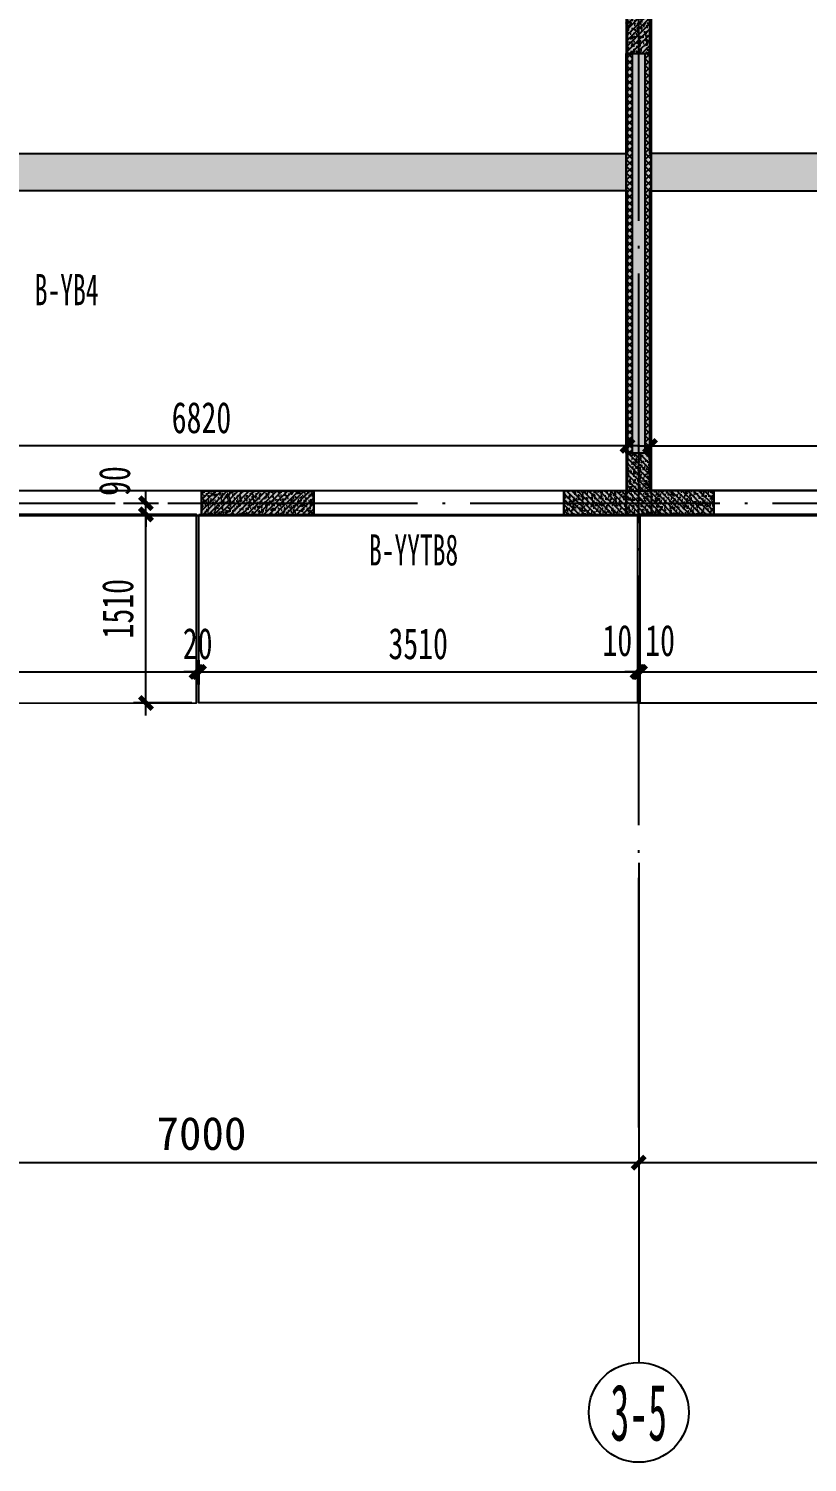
# Model space of a CAD drawing. Extents: x -3200779283 to -8106663, y 659664 to 1123462.
# Drawn here: x -8165133 to -8158901, y 919743 to 931225 of the extents above; entities that cross this region are included whole.
import ezdxf
from ezdxf.enums import TextEntityAlignment as Align

# ---------------------------------------------------------------- set-up
doc = ezdxf.new("R2010")
doc.units = 0
doc.header["$LTSCALE"] = 1000
doc.header["$MEASUREMENT"] = 0
for name, pattern in [('125-墙体$0$CONTINOUS', [0]), ('125-核心筒-标准层$0$CONTINOUS', [0]), ('3#-轴线$0$DOTE', [2.4200000000000004, 2, -0.2, 0.02, -0.2]), ('3#4#5#$0$DASH', [0.35, 0.25, -0.1]), ('DASH', [0.35, 0.25, -0.1])]:
    doc.linetypes.add(name, pattern=pattern)
doc.layers.get('Defpoints').update_dxf_attribs({"color": 30, "linetype": 'DASH'})
for name, color, linetype in [('120-墙体$0$S-WALL', 40, 'Continuous'), ('120-墙体$0$S-WALL-BEAM', 120, 'Continuous'), ('120-墙体$0$S-WALL-HATC', 253, 'Continuous'), ('125-墙体$0$S-WALL', 40, 'Continuous'), ('125-墙体$0$S-WALL-BEAM', 120, 'Continuous'), ('125-墙体$0$S-WALL-COLU', 252, '125-墙体$0$CONTINOUS'), ('125-墙体$0$S-WALL-COLU-HATC', 16, 'Continuous'), ('125-墙体$0$S-WALL-HATC', 253, 'Continuous'), ('125-核心筒-标准层$0$S-WALL', 40, 'Continuous'), ('125-核心筒-标准层$0$S-WALL-COLU', 252, '125-核心筒-标准层$0$CONTINOUS'), ('125-核心筒-标准层$0$S-WALL-COLU-HATC', 16, 'Continuous'), ('125-核心筒-标准层$0$S-WALL-HATC', 253, 'Continuous'), ('3#-轴线$0$3#-轴号$0$A-ANNO-AXIS-CIRC', 3, 'Continuous'), ('3#-轴线$0$3#-轴号$0$A-ANNO-AXIS-TEXT', 7, 'Continuous'), ('3#-轴线$0$3#-轴号$0$A-ANNO-DIMS', 3, 'Continuous'), ('3#-轴线$0$A-ANNO-DOTE', 10, '3#-轴线$0$DOTE'), ('3#-轴线$0$AXIS_TEXT', 7, 'Continuous'), ('3#4#5#$0$PC-SLAB', 6, '3#4#5#$0$DASH'), ('3#4#5#$0$S-ANNO-TEXT', 7, 'Continuous'), ('3#4#5#$0$S-DIMS-SLAB', 120, 'Continuous'), ('3#4#5#$0$S-PC-FQ-WYQ', 4, 'Continuous'), ('3#4#5#$0$S-PC-SLAB', 6, 'Continuous'), ('3#4#5#$0$S-WALL-HATC', 253, 'Continuous')]:
    doc.layers.add(name, color=color, linetype=linetype)
doc.layers.add('3#4#5#$0$结构板边线', color=2, linetype='Continuous', plot=False)
doc.styles.add('3#-轴线$0$3#-轴号$0$_TCH_AXIS', font='')
doc.styles.add('3#-轴线$0$3#-轴号$0$_TCH_DIM_T3', font='')
doc.styles.add('3#-轴线$0$COMPLEX', font='COMPLEX')
doc.styles.add('3#4#5#$0$外部参照 1$0$宋体', font='', dxfattribs={"width": 0.8})
doc.styles.add('3#4#5#$0$楷体', font='', dxfattribs={"width": 0.7})
doc.styles.get('3#-轴线$0$3#-轴号$0$_TCH_AXIS').set_extended_font_data('SimSun')
doc.styles.get('3#-轴线$0$3#-轴号$0$_TCH_DIM_T3').set_extended_font_data('SimSun')
doc.styles.get('3#4#5#$0$外部参照 1$0$宋体').set_extended_font_data('SimSun')
doc.styles.get('3#4#5#$0$楷体').set_extended_font_data('KaiTi_GB2312')
doc.dimstyles.new('3#-轴线$0$3#-轴号$0$_TCH_ARCH&&100', dxfattribs={"dimtxt": 264.3459915611814, "dimasz": 100, "dimexe": 250, "dimexo": 300, "dimgap": 100, "dimtad": 1, "dimdec": 0, "dimzin": 0, "dimdsep": 46, "dimtxsty": '3#-轴线$0$3#-轴号$0$_TCH_DIM_T3', "dimblk": '3#-轴线$0$3#-轴号$0$_ArchTick', "dimcen": 0.09, "dimclrt": 7, "dimazin": 2, "dimtfac": 1, "dimtdec": 0, "dimtix": 1, "dimtmove": 2, "dimatfit": 3, "dimfxl": 100, "dimtolj": 1, "dimtzin": 0, "dimarcsym": 0})
doc.dimstyles.new('3#4#5#$0$TSSD_100_100', dxfattribs={"dimtxt": 250, "dimasz": 100, "dimexe": 100, "dimexo": 250, "dimgap": 100, "dimtad": 1, "dimdec": 0, "dimzin": 0, "dimdsep": 46, "dimtxsty": '3#4#5#$0$楷体', "dimblk": '3#4#5#$0$_ArchTick', "dimcen": 0, "dimdle": 100, "dimclrt": 7, "dimadec": 0, "dimazin": 0, "dimtfac": 1, "dimtdec": 0, "dimtix": 1, "dimtmove": 2, "dimatfit": 3, "dimfxl": 1, "dimtolj": 1, "dimtzin": 0, "dimarcsym": 0})

# ---------------------------------------------------------------- blocks, each defined once
blk = doc.blocks.new('3#4#5#$0$B-YNQ4')
at = {"layer": '3#4#5#$0$S-PC-FQ-WYQ'}
h = blk.add_hatch(dxfattribs=at)
h.set_pattern_fill('ANSI37', color=256, scale=12, angle=90)
h.set_pattern_definition([(135, (-999357.9870836632, 834939.8209366915), (-26.94076836320746, -26.94076836320745), []), (225, (-999357.9870836632, 834939.8209366915), (26.94076836320745, -26.94076836320746), [])])
h.paths.add_polyline_path([(-137555.3387375592, 319088.3217939566), (-137505.3387375592, 319088.3217939566), (-137505.5771125201, 322288.4044393514), (-137555.5771125201, 322288.4044393514)])
h = blk.add_hatch(dxfattribs=at)
h.set_pattern_fill('ANSI37', color=256, scale=12, angle=90)
h.set_pattern_definition([(135, (-999207.9870864402, 834939.8209366989), (-26.94076836320746, -26.94076836320745), []), (225, (-999207.9870864402, 834939.8209366989), (26.94076836320745, -26.94076836320746), [])])
h.paths.add_polyline_path([(-137405.3387403364, 319088.321793964), (-137355.3387403364, 319088.321793964), (-137355.5771152973, 322288.404439359), (-137405.5771152973, 322288.404439359)])
for points in [[(-137555.3387375592, 319088.3217939566), (-137505.3387375592, 319088.3217939566), (-137505.5771125201, 322288.4044393514), (-137555.5771125201, 322288.4044393514)], [(-137555.577112806, 322288.4044393514), (-137355.5771124624, 322288.4044393514), (-137355.3387375014, 319088.321793964), (-137555.3387378451, 319088.321793964)], [(-137405.3387403364, 319088.321793964), (-137355.3387403364, 319088.321793964), (-137355.5771152973, 322288.404439359), (-137405.5771152973, 322288.404439359)]]:
    blk.add_lwpolyline(points, close=True, dxfattribs=at)
blk = doc.blocks.new('3#4#5#$0$A$C53EF3948')
at = {"layer": '3#4#5#$0$S-PC-FQ-WYQ'}
blk.add_blockref('3#4#5#$0$B-YNQ4', (148005.5851940059, -329888.4073423084), dxfattribs=at)
blk = doc.blocks.new('3#4#5#$0$_ArchTick')
at = {"color": 0, "linetype": 'ByBlock', "const_width": 0.4}
blk.add_lwpolyline([(-0.5, -0.5), (0.5, 0.5)], dxfattribs=at)
blk = doc.blocks.new('*D951')
at = {"layer": '3#4#5#$0$S-DIMS-SLAB', "color": 0, "lineweight": -2, "transparency": 16777216}
for p, q in [((10460.04054330027, -1251.443913713621), (14170.34875698626, -1251.443913713621)), ((10560.04054330027, -1157.497727049107), (10560.04054330027, -1351.443913713621)), ((14070.34875698626, -1157.497727049165), (14070.34875698626, -1351.443913713621))]:
    blk.add_line(p, q, dxfattribs=at)
at = {"layer": 'Defpoints', "color": 0, "transparency": 16777216}
for p in [(10560.04054330027, -907.4977270491072), (14070.34875698626, -907.4977270491654), (14070.34875698626, -1251.443913713621)]:
    blk.add_point(p, dxfattribs=at)
at = {"layer": '3#4#5#$0$S-DIMS-SLAB', "color": 0, "lineweight": -2, "transparency": 16777216, "xscale": 100, "yscale": 100, "zscale": 100, "rotation": 180}
blk.add_blockref('3#4#5#$0$_ArchTick', (10560.04054330027, -1251.443913713621), dxfattribs=at)
at = {"layer": '3#4#5#$0$S-DIMS-SLAB', "color": 0, "lineweight": -2, "transparency": 16777216, "xscale": 100, "yscale": 100, "zscale": 100}
blk.add_blockref('3#4#5#$0$_ArchTick', (14070.34875698626, -1251.443913713621), dxfattribs=at)
at = {"layer": '3#4#5#$0$S-DIMS-SLAB', "color": 7, "transparency": 16777216, "insert": (12315.19465014327, -1026.443913713621), "char_height": 250, "attachment_point": 5, "style": '3#4#5#$0$楷体'}
blk.add_mtext('\\A1;3510', dxfattribs=at)
blk = doc.blocks.new('*D952')
at = {"layer": '3#4#5#$0$S-DIMS-SLAB', "color": 0, "lineweight": -2, "transparency": 16777216}
for p, q in [((10540.07523392822, -1251.443913713621), (10440.07523392822, -1251.443913713621)), ((10540.07523392822, -1157.945132998924), (10540.07523392822, -1351.443913713621)), ((10540.07523392822, -1251.443913713621), (10550.00019675025, -1251.443913713621)), ((10550.00019675025, -1157.945132998924), (10550.00019675025, -1351.443913713621)), ((10550.00019675025, -1251.443913713621), (10650.00019675025, -1251.443913713621))]:
    blk.add_line(p, q, dxfattribs=at)
at = {"layer": 'Defpoints', "color": 0, "transparency": 16777216}
for p in [(10540.07523392822, -907.9451329989242), (10550.00019675025, -907.9451329989242), (10550.00019675025, -1251.443913713621)]:
    blk.add_point(p, dxfattribs=at)
at = {"layer": '3#4#5#$0$S-DIMS-SLAB', "color": 0, "lineweight": -2, "transparency": 16777216, "xscale": 100, "yscale": 100, "zscale": 100}
blk.add_blockref('3#4#5#$0$_ArchTick', (10540.07523392822, -1251.443913713621), dxfattribs=at)
at = {"layer": '3#4#5#$0$S-DIMS-SLAB', "color": 0, "lineweight": -2, "transparency": 16777216, "xscale": 100, "yscale": 100, "zscale": 100, "rotation": 180}
blk.add_blockref('3#4#5#$0$_ArchTick', (10550.00019675025, -1251.443913713621), dxfattribs=at)
at = {"layer": '3#4#5#$0$S-DIMS-SLAB', "color": 7, "transparency": 16777216, "insert": (10378.92138777435, -1001.443913713621), "char_height": 250, "attachment_point": 5, "style": '3#4#5#$0$楷体'}
blk.add_mtext('\\A1;10', dxfattribs=at)
blk = doc.blocks.new('*D953')
at = {"layer": '3#4#5#$0$S-DIMS-SLAB', "color": 0, "lineweight": -2, "transparency": 16777216}
for p, q in [((6929.767020242347, -1251.443913713621), (10640.07523392822, -1251.443913713621)), ((7029.767020242347, -1157.945132998866), (7029.767020242347, -1351.443913713621)), ((10540.07523392822, -1157.945132998924), (10540.07523392822, -1351.443913713621))]:
    blk.add_line(p, q, dxfattribs=at)
at = {"layer": 'Defpoints', "color": 0, "transparency": 16777216}
for p in [(7029.767020242347, -907.945132998866), (10540.07523392822, -907.9451329989242), (10540.07523392822, -1251.443913713621)]:
    blk.add_point(p, dxfattribs=at)
at = {"layer": '3#4#5#$0$S-DIMS-SLAB', "color": 0, "lineweight": -2, "transparency": 16777216, "xscale": 100, "yscale": 100, "zscale": 100, "rotation": 180}
blk.add_blockref('3#4#5#$0$_ArchTick', (7029.767020242347, -1251.443913713621), dxfattribs=at)
at = {"layer": '3#4#5#$0$S-DIMS-SLAB', "color": 0, "lineweight": -2, "transparency": 16777216, "xscale": 100, "yscale": 100, "zscale": 100}
blk.add_blockref('3#4#5#$0$_ArchTick', (10540.07523392822, -1251.443913713621), dxfattribs=at)
at = {"layer": '3#4#5#$0$S-DIMS-SLAB', "color": 7, "transparency": 16777216, "insert": (8784.921127085283, -1026.443913713621), "char_height": 250, "attachment_point": 5, "style": '3#4#5#$0$楷体'}
blk.add_mtext('\\A1;3510', dxfattribs=at)
blk = doc.blocks.new('*D954')
at = {"layer": '3#4#5#$0$S-DIMS-SLAB', "color": 0, "lineweight": -2, "transparency": 16777216}
for p, q in [((7009.757147403725, -1251.443913713621), (6909.757147403725, -1251.443913713621)), ((7009.757147403725, -1157.945132998866), (7009.757147403725, -1351.443913713621)), ((7009.757147403725, -1251.443913713621), (7029.767020242347, -1251.443913713621)), ((7029.767020242347, -1157.945132998866), (7029.767020242347, -1351.443913713621)), ((7029.767020242347, -1251.443913713621), (7129.767020242347, -1251.443913713621))]:
    blk.add_line(p, q, dxfattribs=at)
at = {"layer": 'Defpoints', "color": 0, "transparency": 16777216}
for p in [(7009.757147403725, -907.945132998866), (7029.767020242347, -907.945132998866), (7029.767020242347, -1251.443913713621)]:
    blk.add_point(p, dxfattribs=at)
at = {"layer": '3#4#5#$0$S-DIMS-SLAB', "color": 0, "lineweight": -2, "transparency": 16777216, "xscale": 100, "yscale": 100, "zscale": 100}
blk.add_blockref('3#4#5#$0$_ArchTick', (7009.757147403725, -1251.443913713621), dxfattribs=at)
at = {"layer": '3#4#5#$0$S-DIMS-SLAB', "color": 0, "lineweight": -2, "transparency": 16777216, "xscale": 100, "yscale": 100, "zscale": 100, "rotation": 180}
blk.add_blockref('3#4#5#$0$_ArchTick', (7029.767020242347, -1251.443913713621), dxfattribs=at)
at = {"layer": '3#4#5#$0$S-DIMS-SLAB', "color": 7, "transparency": 16777216, "insert": (7019.762083823036, -1026.443913713621), "char_height": 250, "attachment_point": 5, "style": '3#4#5#$0$楷体'}
blk.add_mtext('\\A1;20', dxfattribs=at)
blk = doc.blocks.new('*D955')
at = {"layer": '3#4#5#$0$S-DIMS-SLAB', "color": 0, "lineweight": -2, "transparency": 16777216}
for p, q in [((3400.073954611726, -1251.443913713621), (7109.757147403725, -1251.443913713621)), ((3500.073954611726, -1157.945132998924), (3500.073954611726, -1351.443913713621)), ((7009.757147403725, -1157.945132998866), (7009.757147403725, -1351.443913713621))]:
    blk.add_line(p, q, dxfattribs=at)
at = {"layer": 'Defpoints', "color": 0, "transparency": 16777216}
for p in [(3500.073954611726, -907.9451329989242), (7009.757147403725, -907.945132998866), (7009.757147403725, -1251.443913713621)]:
    blk.add_point(p, dxfattribs=at)
at = {"layer": '3#4#5#$0$S-DIMS-SLAB', "color": 0, "lineweight": -2, "transparency": 16777216, "xscale": 100, "yscale": 100, "zscale": 100, "rotation": 180}
blk.add_blockref('3#4#5#$0$_ArchTick', (3500.073954611726, -1251.443913713621), dxfattribs=at)
at = {"layer": '3#4#5#$0$S-DIMS-SLAB', "color": 0, "lineweight": -2, "transparency": 16777216, "xscale": 100, "yscale": 100, "zscale": 100}
blk.add_blockref('3#4#5#$0$_ArchTick', (7009.757147403725, -1251.443913713621), dxfattribs=at)
at = {"layer": '3#4#5#$0$S-DIMS-SLAB', "color": 7, "transparency": 16777216, "insert": (5254.915551007725, -1026.443913713621), "char_height": 250, "attachment_point": 5, "style": '3#4#5#$0$楷体'}
blk.add_mtext('\\A1;3510', dxfattribs=at)
blk = doc.blocks.new('*D956')
at = {"layer": '3#4#5#$0$S-DIMS-SLAB', "color": 0, "lineweight": -2, "transparency": 16777216}
for p, q in [((6932.97579466063, 9.550381709064787), (6505.852724009546, 9.550381709064716)), ((6605.852724009546, -1600.480770608469), (6605.852724009546, 109.5503817090648)), ((6973.655577050293, -1500.480770608469), (6505.852724009546, -1500.480770608469))]:
    blk.add_line(p, q, dxfattribs=at)
at = {"layer": 'Defpoints', "color": 0, "transparency": 16777216}
for p in [(6605.852724009546, 9.550381709064734), (7182.97579466063, 9.550381709064826), (7223.655577050293, -1500.480770608469)]:
    blk.add_point(p, dxfattribs=at)
at = {"layer": '3#4#5#$0$S-DIMS-SLAB', "color": 0, "lineweight": -2, "transparency": 16777216, "xscale": 100, "yscale": 100, "zscale": 100}
for p, rotation in [((6605.852724009546, 9.550381709064734), 90), ((6605.852724009546, -1500.480770608469), 270)]:
    blk.add_blockref('3#4#5#$0$_ArchTick', p, dxfattribs=dict(at, rotation=rotation))
at = {"layer": '3#4#5#$0$S-DIMS-SLAB', "color": 7, "transparency": 16777216, "insert": (6380.852724009545, -745.4651944497039), "char_height": 250, "attachment_point": 5, "rotation": 90, "style": '3#4#5#$0$楷体'}
blk.add_mtext('\\A1;1510', dxfattribs=at)
blk = doc.blocks.new('*D997')
at = {"layer": '3#4#5#$0$S-DIMS-SLAB', "color": 0, "lineweight": -2, "transparency": 16777216}
for p, q in [((10550.00019675025, -1251.443913713621), (10450.00019675025, -1251.443913713621)), ((10550.00019675025, -1157.945132998924), (10550.00019675025, -1351.443913713621)), ((10550.00019675025, -1251.443913713621), (10560.04054330027, -1251.443913713621)), ((10560.04054330027, -1157.497727049107), (10560.04054330027, -1351.443913713621)), ((10560.04054330027, -1251.443913713621), (10660.04054330027, -1251.443913713621))]:
    blk.add_line(p, q, dxfattribs=at)
at = {"layer": 'Defpoints', "color": 0, "transparency": 16777216}
for p in [(10550.00019675025, -907.9451329989242), (10560.04054330027, -907.4977270491072), (10560.04054330027, -1251.443913713621)]:
    blk.add_point(p, dxfattribs=at)
at = {"layer": '3#4#5#$0$S-DIMS-SLAB', "color": 0, "lineweight": -2, "transparency": 16777216, "xscale": 100, "yscale": 100, "zscale": 100}
blk.add_blockref('3#4#5#$0$_ArchTick', (10550.00019675025, -1251.443913713621), dxfattribs=at)
at = {"layer": '3#4#5#$0$S-DIMS-SLAB', "color": 0, "lineweight": -2, "transparency": 16777216, "xscale": 100, "yscale": 100, "zscale": 100, "rotation": 180}
blk.add_blockref('3#4#5#$0$_ArchTick', (10560.04054330027, -1251.443913713621), dxfattribs=at)
at = {"layer": '3#4#5#$0$S-DIMS-SLAB', "color": 7, "transparency": 16777216, "insert": (10721.19438945412, -1001.443913713621), "char_height": 250, "attachment_point": 5, "style": '3#4#5#$0$楷体'}
blk.add_mtext('\\A1;10', dxfattribs=at)
blk = doc.blocks.new('*D998')
at = {"layer": '3#4#5#$0$S-DIMS-SLAB', "color": 0, "lineweight": -2, "transparency": 16777216}
for p, q in [((6605.852203005463, 99.64373663853632), (6605.852203005463, 199.6437366385364)), ((6426.553638248388, 99.6437366385363), (6705.852203005463, 99.64373663853635)), ((6426.553638248388, 9.493477964017117), (6705.852203005463, 9.493477964017163)), ((6605.852203005463, 9.493477964017147), (6605.852203005463, 99.64373663853632)), ((6605.852203005463, 9.493477964017147), (6605.852203005463, -90.50652203598287))]:
    blk.add_line(p, q, dxfattribs=at)
at = {"layer": 'Defpoints', "color": 0, "transparency": 16777216}
for p in [(6176.553638248388, 99.64373663853627), (6176.553638248388, 9.493477964017078), (6605.852203005463, 99.64373663853632)]:
    blk.add_point(p, dxfattribs=at)
at = {"layer": '3#4#5#$0$S-DIMS-SLAB', "color": 0, "lineweight": -2, "transparency": 16777216, "xscale": 100, "yscale": 100, "zscale": 100}
for p, rotation in [((6605.852203005463, 99.64373663853632), 270), ((6605.852203005463, 9.493477964017147), 90)]:
    blk.add_blockref('3#4#5#$0$_ArchTick', p, dxfattribs=dict(at, rotation=rotation))
at = {"layer": '3#4#5#$0$S-DIMS-SLAB', "color": 7, "transparency": 16777216, "insert": (6355.852203005226, 276.9514289462531), "char_height": 250, "attachment_point": 5, "rotation": 90, "style": '3#4#5#$0$楷体'}
blk.add_mtext('\\A1;90', dxfattribs=at)
blk = doc.blocks.new('3#4#5#$0$ban3')
at = {"layer": '3#4#5#$0$S-WALL-HATC', "ltscale": 100}
h = blk.add_hatch(dxfattribs=at)
h.set_pattern_fill('AR-CONC', color=256, scale=25, angle=-270.0000000000001, style=0)
h.set_pattern_definition([(139.9999999999999, (-37341055835.11649, -2020437159.278883), (15.6880337456489, 179.3150456501884), [18.75, -206.25]), (84.99999999999994, (-37341055835.11649, -2020437159.278883), (-188.048033425003, -34.68783340324987), [15, -165]), (190.4513999999999, (-37341055833.80915, -2020437144.335963), (-172.3598855152383, 144.6273454285055), [15.93504749999986, -175.2855279999978]), (136.1841999999999, (-37341055885.11649, -2020437159.278883), (41.37975358225471, 266.8102621564111), [28.125, -309.375]), (186.6356, (-37341055881.66816, -2020437137.044697), (-243.5294677251103, 233.665676387176), [23.902572, -262.92825]), (81.18419999999995, (-37341055885.11649, -2020437159.278883), (-243.529650231331, 233.665486283407), [22.5, -247.5]), (111, (-37341055872.61649, -2020437134.278883), (100.6547226663348, 149.2267630296154), [18.75, -206.25]), (55.99999999999998, (-37341055872.61649, -2020437134.278883), (-181.2875112617132, 60.82883298039556), [15, -165]), (161.4514, (-37341055864.22858, -2020437121.843325), (-80.63262417748795, 210.0556571453725), [15.9350475, -175.285528]), (127.5, (-37341055835.11649, -2020437159.278883), (-83.22346345782788, 3.039963829322726), [0, -162.9999999999978, 0, -167.4999999999978, 0, -165.6249999999978]), (97.49999999999993, (-37341055835.11649, -2020437159.278883), (-98.60292797059002, 65.76738436053722), [0, -95.5, 0, -159.25, 0, -63.125]), (57.49999999999993, (-37341055835.11649, -2020437215.028883), (5.638717933595033, 133.4556090431022), [0, -62.5, 0, -195, 0, -258.75]), (47.49999999999995, (-37341055835.11649, -2020437240.028883), (-25.02624558307933, 145.7965423355966), [0, -81.25, 0, -129.5, 0, -183.75])])
h.paths.add_polyline_path([(-214482.0009958031, 404475.0000121126), (-214482.0009958031, 404775.0000121126), (-221282.0008585938, 404775.0000121126), (-221282.0008585938, 404475.0000121126)])
at = {"layer": '3#4#5#$0$S-PC-SLAB'}
blk.add_lwpolyline([(-214472.0009953861, 407075.0001829517), (-214472.0009953861, 404775.0000121126), (-221292.000995802, 404775.0000121126), (-221292.000995802, 405875.0000121126), (-220092.0000025203, 405874.9618342608), (-220092.0009953849, 407075.0001829517), (-214472.0009953861, 407075.0001829517)], dxfattribs=at)
blk.add_lwpolyline([(-214472.0009958031, 402075.0000121126), (-221292.000995802, 402075.0000121126), (-221292.000995802, 404475.0000121126), (-214472.0009958031, 404475.0000121126)], close=True, dxfattribs=at)
at = {"layer": '3#4#5#$0$S-WALL-HATC', "ltscale": 100}
blk.add_lwpolyline([(-214482.0009958031, 404475.0000121126), (-214482.0009958031, 404775.0000121126), (-221282.0008585938, 404775.0000121126), (-221282.0008585938, 404475.0000121126)], close=True, dxfattribs=at)
blk = doc.blocks.new('3#4#5#$0$ban111')
at = {"layer": '3#4#5#$0$S-WALL-HATC', "ltscale": 100}
h = blk.add_hatch(dxfattribs=at)
h.set_pattern_fill('AR-CONC', color=256, scale=25, angle=-270.0000000000001, style=0)
h.set_pattern_definition([(139.9999999999999, (-37341047970.11734, -2020437059.27939), (15.6880337456489, 179.3150456501884), [18.75, -206.25]), (84.99999999999994, (-37341047970.11734, -2020437059.27939), (-188.048033425003, -34.68783340324987), [15, -165]), (190.4513999999999, (-37341047968.81001, -2020437044.33647), (-172.3598855152383, 144.6273454285055), [15.93504749999986, -175.2855279999978]), (136.1841999999999, (-37341048020.11734, -2020437059.27939), (41.37975358225471, 266.8102621564111), [28.125, -309.375]), (186.6356, (-37341048016.66901, -2020437037.045204), (-243.5294677251103, 233.665676387176), [23.902572, -262.92825]), (81.18419999999995, (-37341048020.11734, -2020437059.27939), (-243.529650231331, 233.665486283407), [22.5, -247.5]), (111, (-37341048007.61734, -2020437034.27939), (100.6547226663348, 149.2267630296154), [18.75, -206.25]), (55.99999999999998, (-37341048007.61734, -2020437034.27939), (-181.2875112617132, 60.82883298039556), [15, -165]), (161.4514, (-37341047999.22944, -2020437021.843832), (-80.63262417748795, 210.0556571453725), [15.9350475, -175.285528]), (127.5, (-37341047970.11734, -2020437059.27939), (-83.22346345782788, 3.039963829322726), [0, -162.9999999999978, 0, -167.4999999999978, 0, -165.6249999999978]), (97.49999999999993, (-37341047970.11734, -2020437059.27939), (-98.60292797059002, 65.76738436053722), [0, -95.5, 0, -159.25, 0, -63.125]), (57.49999999999993, (-37341047970.11734, -2020437115.02939), (5.638717933595033, 133.4556090431022), [0, -62.5, 0, -195, 0, -258.75]), (47.49999999999995, (-37341047970.11734, -2020437140.02939), (-25.02624558307933, 145.7965423355966), [0, -81.25, 0, -129.5, 0, -183.75])])
h.paths.add_polyline_path([(-228281.9999999994, 404474.999505111), (-228281.9999999994, 404774.999505111), (-221482.0001372087, 404774.999505111), (-221482.0001372087, 404474.999505111)])
at = {"layer": '3#4#5#$0$S-PC-SLAB'}
blk.add_lwpolyline([(-228292.0000004165, 407074.9996759502), (-228292.0000004165, 404774.999505111), (-221472.0000000006, 404774.999505111), (-221472.0000000006, 405874.999505111), (-222672.0009932823, 405874.9613272593), (-222672.0000004176, 407074.9996759502), (-228292.0000004165, 407074.9996759502)], dxfattribs=at)
blk.add_lwpolyline([(-228291.9999999994, 402074.999505111), (-221472.0000000006, 402074.999505111), (-221472.0000000006, 404474.999505111), (-228291.9999999994, 404474.999505111)], close=True, dxfattribs=at)
at = {"layer": '3#4#5#$0$S-WALL-HATC', "ltscale": 100}
blk.add_lwpolyline([(-228281.9999999994, 404474.999505111), (-228281.9999999994, 404774.999505111), (-221482.0001372087, 404774.999505111), (-221482.0001372087, 404474.999505111)], close=True, dxfattribs=at)
blk = doc.blocks.new('*D787')
at = {"layer": '3#4#5#$0$S-DIMS-SLAB', "color": 0, "lineweight": -2, "transparency": 16777216}
for p, q in [((157536.7930604427, 155291.0647386354), (157536.7930604427, 154933.3711051912)), ((164356.7930604415, 155291.0647386354), (164356.7930604415, 154933.3711051912)), ((157436.7930604427, 155033.3711051912), (164456.7930604415, 155033.3711051912))]:
    blk.add_line(p, q, dxfattribs=at)
at = {"layer": 'Defpoints', "color": 0, "transparency": 16777216}
for p in [(157536.7930604427, 155541.0647386354), (164356.7930604415, 155541.0647386354), (164356.7930604415, 155033.3711051912)]:
    blk.add_point(p, dxfattribs=at)
at = {"layer": '3#4#5#$0$S-DIMS-SLAB', "color": 0, "lineweight": -2, "transparency": 16777216, "xscale": 100, "yscale": 100, "zscale": 100, "rotation": 180}
blk.add_blockref('3#4#5#$0$_ArchTick', (157536.7930604427, 155033.3711051912), dxfattribs=at)
at = {"layer": '3#4#5#$0$S-DIMS-SLAB', "color": 0, "lineweight": -2, "transparency": 16777216, "xscale": 100, "yscale": 100, "zscale": 100}
blk.add_blockref('3#4#5#$0$_ArchTick', (164356.7930604415, 155033.3711051912), dxfattribs=at)
at = {"layer": '3#4#5#$0$S-DIMS-SLAB', "color": 7, "transparency": 16777216, "insert": (160946.7930604421, 155258.3711051912), "char_height": 250, "attachment_point": 5, "style": '3#4#5#$0$楷体'}
blk.add_mtext('\\A1;6820', dxfattribs=at)
blk = doc.blocks.new('*D830')
at = {"layer": '3#4#5#$0$S-DIMS-SLAB', "color": 0, "lineweight": -2, "transparency": 16777216}
for p, q in [((150536.8026710115, 155291.2071740941), (150536.8026710115, 154933.51354065)), ((157356.8026710103, 155291.2071740941), (157356.8026710103, 154933.51354065)), ((157456.8026710103, 155033.51354065), (150436.8026710115, 155033.51354065))]:
    blk.add_line(p, q, dxfattribs=at)
at = {"layer": 'Defpoints', "color": 0, "transparency": 16777216}
for p in [(150536.8026710115, 155541.2071740941), (157356.8026710103, 155541.2071740941), (150536.8026710115, 155033.51354065)]:
    blk.add_point(p, dxfattribs=at)
at = {"layer": '3#4#5#$0$S-DIMS-SLAB', "color": 0, "lineweight": -2, "transparency": 16777216, "xscale": 100, "yscale": 100, "zscale": 100, "rotation": 180}
blk.add_blockref('3#4#5#$0$_ArchTick', (150536.8026710115, 155033.51354065), dxfattribs=at)
at = {"layer": '3#4#5#$0$S-DIMS-SLAB', "color": 0, "lineweight": -2, "transparency": 16777216, "xscale": 100, "yscale": 100, "zscale": 100}
blk.add_blockref('3#4#5#$0$_ArchTick', (157356.8026710103, 155033.51354065), dxfattribs=at)
at = {"layer": '3#4#5#$0$S-DIMS-SLAB', "color": 7, "transparency": 16777216, "insert": (153946.8026710109, 155258.51354065), "char_height": 250, "attachment_point": 5, "style": '3#4#5#$0$楷体'}
blk.add_mtext('\\A1;6820', dxfattribs=at)
blk = doc.blocks.new('125-墙体')
at = {"layer": '125-墙体$0$S-WALL-COLU-HATC'}
h = blk.add_hatch(dxfattribs=at)
h.set_pattern_fill('AR-CONC', color=256, scale=10)
h.set_pattern_definition([(49.99999999999999, (16440.72775740876, -252107.8141536725), (71.72601826007535, -6.275213498259511), [7.5, -82.5]), (355, (16440.72775740876, -252107.8141536725), (-13.8751333613, 75.21921337000119), [6, -66]), (100.4514, (16446.70492540876, -252108.3370876726), (57.85093817140216, 68.94395420609536), [6.374018999999982, -70.1142111999997]), (46.18420000000002, (16440.72775740876, -252087.8141536725), (106.7241048625644, -16.55190143290181), [11.24999999999992, -123.7499999999994]), (96.6356, (16449.62143190876, -252089.1934843725), (93.46627055487033, 97.41178709004417), [9.561028799999999, -105.1713]), (351.1842, (16440.72775740876, -252087.8141536725), (93.46619451336272, 97.41186009253246), [9, -99]), (21, (16450.72775740876, -252092.8141536725), (59.69070521184616, -40.26188906653388), [7.5, -82.5]), (326.0000000000001, (16450.72775740876, -252092.8141536725), (24.33153319215817, 72.5150045046853), [6, -66]), (71.4514, (16455.70198070876, -252096.1693142726), (84.02226285814899, 32.25304967099524), [6.374019000000001, -70.1142112]), (37.50000000000001, (16440.72775740876, -252107.8141536725), (1.215985531729067, 33.28938538313115), [0, -65.19999999999999, 0, -67, 0, -66.25]), (7.499999999999999, (16440.72775740876, -252107.8141536725), (26.30695374421486, 39.44117118823603), [0, -38.2, 0, -63.7, 0, -25.25]), (327.5, (16418.42775740876, -252107.8141536725), (53.3822436172409, -2.255487173437976), [0, -25, 0, -78, 0, -103.5]), (317.5, (16408.42775740876, -252107.8141536725), (58.31861693423862, 10.01049823323177), [0, -32.5, 0, -51.8, 0, -73.5])])
h.paths.add_polyline_path([(7849.827914088964, -11200), (7849.827914088964, -11000), (6950, -11000), (6950, -11200)])
h = blk.add_hatch(dxfattribs=at)
h.set_pattern_fill('ANSI31', color=256, scale=250, style=0)
h.set_pattern_definition([(45, (16440.72775740876, -252107.8141536725), (-22.09708691207961, 22.09708691207961), [])])
h.paths.add_polyline_path([(7849.827914088964, -11200), (7849.827914088964, -11000), (6950, -11000), (6950, -11200)])
at = {"layer": '125-墙体$0$S-WALL-HATC'}
for points in [[(6950, -11200), (7849.827914088964, -11200), (7849.827914088964, -11000), (6950, -11000)], [(9850, -11000), (9850, -11200), (10350, -11200), (10350, -11000)]]:
    blk.add_hatch(color=256, dxfattribs=at).paths.add_polyline_path(points)
at = {"layer": '125-墙体$0$S-WALL'}
for p, q in [((6950, -11000), (7849.827914088964, -11000)), ((6950, -11000), (6950, -11200)), ((7849.827914088964, -11000), (7849.827914088964, -11200)), ((6950, -11200), (7849.827914088964, -11200))]:
    blk.add_line(p, q, dxfattribs=at)
blk.add_lwpolyline([(9850, -11000), (9850, -11200), (10350, -11200), (10350, -11000), (9850, -11000)], close=True, dxfattribs=at)
at = {"layer": '125-墙体$0$S-WALL-BEAM'}
for points in [[(3950, -10999.99980398829), (3950, -11200.00019601171), (6950, -11200), (6950, -10999.99960797658)], [(7849.827914088964, -10999.99980398829), (7849.827914088964, -11200.00019601171), (9850, -11200), (9850, -10999.99960797658)]]:
    blk.add_lwpolyline(points, close=True, dxfattribs=at)
at = {"layer": '125-墙体$0$S-WALL-COLU', "lineweight": -2}
blk.add_lwpolyline([(7849.827914088964, -11200), (7849.827914088964, -11000), (6950, -11000), (6950, -11200)], close=True, dxfattribs=at)
blk = doc.blocks.new('120-墙体')
at = {"layer": '120-墙体$0$S-WALL-HATC'}
blk.add_hatch(color=256, dxfattribs=at).paths.add_polyline_path([(-9050.000000000007, -11200), (-9050.000000000015, -11000), (-9550.000000000015, -11000), (-9550.000000000007, -11200)])
at = {"layer": '120-墙体$0$S-WALL'}
for p, q in [((-9050.000000000015, -11000), (-9550.000000000015, -11000)), ((-9050.000000000007, -11200), (-9550.000000000007, -11200))]:
    blk.add_line(p, q, dxfattribs=at)
at = {"layer": '120-墙体$0$S-WALL-BEAM'}
blk.add_lwpolyline([(-9050, -10999.99960797658), (-9050.000000000007, -11200), (-7050, -11200.00019601171), (-7050, -10999.99980398829)], close=True, dxfattribs=at)
blk = doc.blocks.new('125-核心筒-标准层')
at = {"layer": '125-核心筒-标准层$0$S-WALL-COLU-HATC'}
h = blk.add_hatch(dxfattribs=at)
h.set_pattern_fill('AR-CONC', color=256, scale=10)
h.set_pattern_definition([(49.99999999999999, (12337.0756467121, -237557.8336407725), (71.72601826007535, -6.275213498259511), [7.5, -82.5]), (355, (12337.0756467121, -237557.8336407725), (-13.8751333613, 75.21921337000119), [6, -66]), (100.4514, (12343.05281471211, -237558.3565747725), (57.85093817140216, 68.94395420609536), [6.374018999999976, -70.1142111999996]), (46.18420000000002, (12337.0756467121, -237537.8336407725), (106.7241048625644, -16.55190143290181), [11.24999999999991, -123.7499999999993]), (96.6356, (12345.96932121209, -237539.2129714725), (93.46627055487033, 97.41178709004417), [9.561028799999999, -105.1713]), (351.1842, (12337.0756467121, -237537.8336407725), (93.46619451336272, 97.41186009253246), [9, -99]), (21, (12347.0756467121, -237542.8336407725), (59.69070521184616, -40.26188906653388), [7.5, -82.5]), (326.0000000000001, (12347.0756467121, -237542.8336407725), (24.33153319215817, 72.5150045046853), [6, -66]), (71.4514, (12352.0498700121, -237546.1888013725), (84.02226285814899, 32.25304967099524), [6.374019000000001, -70.1142112]), (37.50000000000001, (12337.0756467121, -237557.8336407725), (1.215985531729067, 33.28938538313115), [0, -65.19999999999999, 0, -67, 0, -66.25]), (7.499999999999999, (12337.0756467121, -237557.8336407725), (26.30695374421486, 39.44117118823603), [0, -38.2, 0, -63.7, 0, -25.25]), (327.5, (12314.77564671211, -237557.8336407725), (53.3822436172409, -2.255487173437976), [0, -25, 0, -78, 0, -103.5]), (317.5, (12304.77564671211, -237557.8336407725), (58.31861693423862, 10.01049823323177), [0, -32.5, 0, -51.8, 0, -73.5])])
h.paths.add_polyline_path([(100, 100), (-100, 100), (-100, -400), (100, -400)])
h = blk.add_hatch(dxfattribs=at)
h.set_pattern_fill('ANSI31', color=256, scale=250, style=0)
h.set_pattern_definition([(45, (12337.0756467121, -237557.8336407725), (-22.09708691207961, 22.09708691207961), [])])
h.paths.add_polyline_path([(100, 100), (-100, 100), (-100, -400), (100, -400)])
h = blk.add_hatch(dxfattribs=at)
h.set_pattern_fill('AR-CONC', color=256, scale=10, angle=90)
h.set_pattern_definition([(140, (242036.9901149062, 11637.05247968876), (6.275213498259515, 71.72601826007535), [7.5, -82.5]), (85, (242036.9901149062, 11637.05247968876), (-75.21921337000119, -13.8751333613), [6, -66]), (190.4514, (242037.5130489062, 11643.02964768876), (-68.94395420609536, 57.85093817140216), [6.374018999999978, -70.11421119999964]), (136.1842, (242016.9901149062, 11637.05247968876), (16.55190143290181, 106.7241048625644), [11.24999999999992, -123.7499999999993]), (186.6356, (242018.3694456063, 11645.94615418876), (-97.41178709004417, 93.46627055487033), [9.561028799999978, -105.1712999999998]), (81.18419999999999, (242016.9901149062, 11637.05247968876), (-97.41186009253246, 93.46619451336272), [9, -99]), (111, (242021.9901149062, 11647.05247968876), (40.26188906653389, 59.69070521184616), [7.5, -82.5]), (56.00000000000002, (242021.9901149062, 11647.05247968876), (-72.5150045046853, 24.33153319215818), [6, -66]), (161.4514, (242025.3452755063, 11652.02670298876), (-32.25304967099523, 84.02226285814899), [6.374019000000001, -70.1142112]), (127.5, (242036.9901149062, 11637.05247968876), (-33.28938538313115, 1.215985531729069), [0, -65.19999999999999, 0, -67, 0, -66.25]), (97.49999999999993, (242036.9901149062, 11637.05247968876), (-39.44117118823603, 26.30695374421486), [0, -38.19999999999999, 0, -63.7, 0, -25.25]), (57.49999999999998, (242036.9901149062, 11614.75247968876), (2.255487173437979, 53.3822436172409), [0, -24.99999999999996, 0, -77.99999999999984, 0, -103.4999999999998]), (47.49999999999999, (242036.9901149062, 11604.75247968876), (-10.01049823323177, 58.31861693423862), [0, -32.5, 0, -51.8, 0, -73.5])])
h.paths.add_polyline_path([(-100, -3900), (-600, -3900.015775947366), (-600, -4100.015775947366), (100, -4100), (600, -4099.999803988292), (600, -3899.999803988292), (99.99999946041498, -3900), (99.99999946041498, -3600.000091910362), (-100.0000005393522, -3600.000091910362)])
h = blk.add_hatch(dxfattribs=at)
h.set_pattern_fill('ANSI31', color=256, scale=250, angle=90, style=0)
h.set_pattern_definition([(135, (242036.9901149062, 11637.05247968876), (-22.09708691207961, -22.09708691207961), [])])
h.paths.add_polyline_path([(-100, -3900), (-600, -3900.015775947366), (-600, -4100.015775947366), (100, -4100), (600, -4099.999803988292), (600, -3899.999803988292), (99.99999946041498, -3900), (99.99999946041498, -3600.000091910362), (-100.0000005393522, -3600.000091910362)])
at = {"layer": '125-核心筒-标准层$0$S-WALL-HATC'}
for points in [[(1300, 2400), (550, 2400), (550, 2200), (1100, 2200), (1100, 100), (0, 100), (-1100, 100), (-1100, 2200), (-550, 2200), (-550, 2400), (-1300, 2400), (-1300, -100), (-100, -100), (-100, -400), (100, -400), (100, -100), (1300, -100)], [(0, -400), (-100, -400), (-100, -4100), (0.00240403157658875, -4100.002253652587), (100, -4100), (100, -400)], [(-100, -3700), (-100, -3900), (0, -3900), (0, -3766.666666666666)], [(0, -3766.666666666666), (0, -3900), (100, -3900), (100, -3700)]]:
    blk.add_hatch(color=256, dxfattribs=at).paths.add_polyline_path(points)
at = {"layer": '125-核心筒-标准层$0$S-WALL'}
for p, q in [((-100, -100), (-100, -400)), ((100, -100), (100, -400)), ((-100, -400), (-100, -4100)), ((100, -400), (100, -4100)), ((-100, -3700), (-100, -3700)), ((100, -3700), (100, -3700)), ((-100, -3900), (100, -3900))]:
    blk.add_line(p, q, dxfattribs=at)
blk.add_lwpolyline([(-100, -400), (100, -400)], dxfattribs=at)
at = {"layer": '125-核心筒-标准层$0$S-WALL-COLU', "lineweight": -2}
blk.add_lwpolyline([(100, 100), (-100, 100), (-100, -400), (100, -400)], close=True, dxfattribs=at)
at = {"layer": '125-核心筒-标准层$0$S-WALL-COLU', "linetype": 'ByBlock'}
blk.add_lwpolyline([(-100, -3900), (-600, -3900.015775947366), (-600, -4100.015775947366), (100, -4100), (600, -4099.999803988292), (600, -3899.999803988292), (99.99999946041498, -3900), (99.99999946041498, -3600.000091910362), (-100.0000005393522, -3600.000091910362), (-100, -3900)], dxfattribs=at)
blk = doc.blocks.new('3#-轴线$0$_AXISO')
blk.add_circle((0, 0), 0.5)
at = {"layer": '3#-轴线$0$AXIS_TEXT', "style": '3#-轴线$0$COMPLEX', "width": 1.041666666666667}
blk.add_attdef('A', text='', height=0.56, dxfattribs=at).set_placement((-0.25, -0.28), (0.25, -0.28), align=Align.FIT)
blk = doc.blocks.new('3#-轴线$0$3#-轴号$0$_ArchTick')
at = {"color": 0, "linetype": 'ByBlock', "const_width": 0.4}
blk.add_lwpolyline([(-0.5, -0.5), (0.5, 0.5)], dxfattribs=at)
blk = doc.blocks.new('*D376')
at = {"layer": '3#-轴线$0$3#-轴号$0$A-ANNO-DIMS', "color": 0, "lineweight": -2, "transparency": 16777216}
for p, q in [((3450, -15881.51446492398), (3450, -16631.51446492398)), ((10450, -15881.51446492398), (10450, -16631.51446492398)), ((3450, -16381.51446492398), (10450, -16381.51446492398))]:
    blk.add_line(p, q, dxfattribs=at)
at = {"layer": 'Defpoints', "color": 0, "transparency": 16777216}
for p in [(3450, -15581.51446492398), (10450, -15581.51446492398), (10450, -16381.51446492398)]:
    blk.add_point(p, dxfattribs=at)
at = {"layer": '3#-轴线$0$3#-轴号$0$A-ANNO-DIMS', "color": 0, "lineweight": -2, "transparency": 16777216, "xscale": 100, "yscale": 100, "zscale": 100, "rotation": 180}
blk.add_blockref('3#-轴线$0$3#-轴号$0$_ArchTick', (3450, -16381.51446492398), dxfattribs=at)
at = {"layer": '3#-轴线$0$3#-轴号$0$A-ANNO-DIMS', "color": 0, "lineweight": -2, "transparency": 16777216, "xscale": 100, "yscale": 100, "zscale": 100}
blk.add_blockref('3#-轴线$0$3#-轴号$0$_ArchTick', (10450, -16381.51446492398), dxfattribs=at)
at = {"layer": '3#-轴线$0$3#-轴号$0$A-ANNO-DIMS', "color": 7, "transparency": 16777216, "insert": (6950, -16149.34146914339), "char_height": 264.3459915611814, "attachment_point": 5, "style": '3#-轴线$0$3#-轴号$0$_TCH_DIM_T3'}
blk.add_mtext('\\A1;7000', dxfattribs=at)
blk = doc.blocks.new('*D377')
at = {"layer": '3#-轴线$0$3#-轴号$0$A-ANNO-DIMS', "color": 0, "lineweight": -2, "transparency": 16777216}
for p, q in [((10450, -15881.51446492398), (10450, -16631.51446492398)), ((17450, -15881.51446492398), (17450, -16631.51446492398)), ((10450, -16381.51446492398), (17450, -16381.51446492398))]:
    blk.add_line(p, q, dxfattribs=at)
at = {"layer": 'Defpoints', "color": 0, "transparency": 16777216}
for p in [(10450, -15581.51446492398), (17450, -15581.51446492398), (17450, -16381.51446492398)]:
    blk.add_point(p, dxfattribs=at)
at = {"layer": '3#-轴线$0$3#-轴号$0$A-ANNO-DIMS', "color": 0, "lineweight": -2, "transparency": 16777216, "xscale": 100, "yscale": 100, "zscale": 100, "rotation": 180}
blk.add_blockref('3#-轴线$0$3#-轴号$0$_ArchTick', (10450, -16381.51446492398), dxfattribs=at)
at = {"layer": '3#-轴线$0$3#-轴号$0$A-ANNO-DIMS', "color": 0, "lineweight": -2, "transparency": 16777216, "xscale": 100, "yscale": 100, "zscale": 100}
blk.add_blockref('3#-轴线$0$3#-轴号$0$_ArchTick', (17450, -16381.51446492398), dxfattribs=at)
at = {"layer": '3#-轴线$0$3#-轴号$0$A-ANNO-DIMS', "color": 7, "transparency": 16777216, "insert": (13950, -16149.34146914339), "char_height": 264.3459915611814, "attachment_point": 5, "style": '3#-轴线$0$3#-轴号$0$_TCH_DIM_T3'}
blk.add_mtext('\\A1;7000', dxfattribs=at)
blk = doc.blocks.new('3#4#5#$0$A$C7C4D4DCF')
at = {"layer": '3#4#5#$0$S-PC-SLAB'}
blk.add_lwpolyline([(3500.060526324727, -500.1507796768565), (3500.049409279309, -850.503704804054, 0.4141804521324078), (4150.248719155381, -1500.503674248466), (7009.732348372403, -1500.396876634564), (7009.767020242463, 9.480639307526872), (3649.376714180515, 9.583116788882762), (3649.361169484502, -500.1507792319753), (3500.060526324727, -500.1507796768565)], format="xyb", dxfattribs=at)
for points in [[(7029.767020242463, 9.480639307526872), (10540.07523392834, 9.480639307526872), (10540.07523392834, -1500.374188603368), (7029.767020242463, -1500.374188603368)], [(14070.34875698626, 9.480639307526872), (10560.04054330027, 9.480639307526872), (10560.04054330027, -1500.374188603368), (14070.34875698626, -1500.374188603368)]]:
    blk.add_lwpolyline(points, close=True, dxfattribs=at)
at = {"layer": '3#4#5#$0$结构板边线', "color": 6}
blk.add_lwpolyline([(7199.361169484502, -0.1502586747519672), (7199.361169484502, -0.1507796789519489)], dxfattribs=at)
at = {"layer": '3#4#5#$0$PC-SLAB', "linetype": 'ByBlock', "style": '3#4#5#$0$外部参照 1$0$宋体', "width": 0.6}
blk.add_text('B-YYTB8', height=250, rotation=359.9999999998562, dxfattribs=at).set_placement((8748.03405712772, -276.2359511666), align=Align.MIDDLE)
at = {"layer": '3#4#5#$0$S-DIMS-SLAB'}
dim = blk.add_linear_dim(base=(6605.852203005463, 99.64373663853632), p1=(6176.553638248384, 9.493477964017075), p2=(6176.553638248384, 99.64373663853621), angle=90, dimstyle='3#4#5#$0$TSSD_100_100', dxfattribs=at)
dim.commit()
dim.dimension.update_dxf_attribs({"geometry": '*D998', "text_midpoint": (6355.852203005226, 276.9514289462531), "dimtype": 128})
dim = blk.add_linear_dim(base=(6605.852724009546, 9.550381709064734), p1=(7223.655577050289, -1500.480770608468), p2=(7182.975794660626, 9.550381709064823), angle=90, dimstyle='3#4#5#$0$TSSD_100_100', dxfattribs=at)
dim.commit()
dim.dimension.update_dxf_attribs({"geometry": '*D956', "text_midpoint": (6380.852724009545, -745.4651944497039)})
for base, p1, p2, picture, middle in [((7009.757147403725, -1251.443913713621), (3500.073954611726, -907.9451329989242), (7009.757147403725, -907.945132998866), '*D955', (5254.915551007725, -1026.443913713621)), ((7029.767020242347, -1251.443913713621), (7009.757147403725, -907.945132998866), (7029.767020242347, -907.945132998866), '*D954', (7019.762083823036, -1026.443913713621)), ((10540.07523392822, -1251.443913713621), (7029.767020242347, -907.945132998866), (10540.07523392822, -907.9451329989242), '*D953', (8784.921127085283, -1026.443913713621)), ((14070.34875698626, -1251.443913713621), (10560.04054330027, -907.4977270491072), (14070.34875698626, -907.4977270491654), '*D951', (12315.19465014327, -1026.443913713621))]:
    dim = blk.add_linear_dim(base=base, p1=p1, p2=p2, dimstyle='3#4#5#$0$TSSD_100_100', dxfattribs=at)
    dim.commit()
    dim.dimension.update_dxf_attribs({"geometry": picture, "text_midpoint": middle})
for base, p1, p2, picture, middle in [((10550.00019675025, -1251.443913713621), (10540.07523392822, -907.9451329989242), (10550.00019675025, -907.9451329989242), '*D952', (10378.92138777435, -1001.443913713621)), ((10560.04054330027, -1251.443913713621), (10550.00019675025, -907.9451329989242), (10560.04054330027, -907.4977270491072), '*D997', (10721.19438945412, -1001.443913713621))]:
    dim = blk.add_linear_dim(base=base, p1=p1, p2=p2, dimstyle='3#4#5#$0$TSSD_100_100', dxfattribs=at)
    dim.commit()
    dim.dimension.update_dxf_attribs({"geometry": picture, "text_midpoint": middle, "dimtype": 128})
blk = doc.blocks.new('3#4#5#$0$5#')
at = {"layer": '3#4#5#$0$S-ANNO-TEXT'}
for name, p in [('3#4#5#$0$ban111', (378828.8026710108, -247399.8572734847)), ('3#4#5#$0$ban3', (378828.7940562447, -247400.000215945))]:
    blk.add_blockref(name, p, dxfattribs=at)
at = {"layer": '3#4#5#$0$PC-SLAB', "linetype": 'ByBlock', "style": '3#4#5#$0$外部参照 1$0$宋体', "width": 0.6}
blk.add_text('B-YB4', height=250, dxfattribs=at).set_placement((152867.8167130216, 156285.3232590107), align=Align.MIDDLE)
at = {"layer": '3#4#5#$0$S-DIMS-SLAB'}
dim = blk.add_linear_dim(base=(150536.8026710115, 155033.51354065), p1=(157356.8026710103, 155541.2071740941), p2=(150536.8026710115, 155541.2071740941), angle=180, dimstyle='3#4#5#$0$TSSD_100_100', dxfattribs=at)
dim.commit()
dim.dimension.update_dxf_attribs({"geometry": '*D830', "text_midpoint": (153946.8026710109, 155258.51354065)})
dim = blk.add_linear_dim(base=(164356.7930604415, 155033.3711051912), p1=(157536.7930604427, 155541.0647386354), p2=(164356.7930604415, 155541.0647386354), dimstyle='3#4#5#$0$TSSD_100_100', dxfattribs=at)
dim.commit()
dim.dimension.update_dxf_attribs({"geometry": '*D787', "text_midpoint": (160946.7930604421, 155258.3711051912)})
blk = doc.blocks.new('3#-轴线$0$3#-轴号')
at = {"layer": '3#-轴线$0$3#-轴号$0$A-ANNO-AXIS-CIRC'}
blk.add_line((10450, -13981.51446492398), (10450, -17981.51446492398), dxfattribs=at)
ref = blk.add_blockref('3#-轴线$0$_AXISO', (10450, -18381.51446492398), dxfattribs=dict(at, xscale=800, yscale=800, zscale=800))
ref.add_attrib('A', '3-5', dxfattribs={"layer": '3#-轴线$0$3#-轴号$0$A-ANNO-AXIS-TEXT', "height": 452.5483399593904, "style": '3#-轴线$0$3#-轴号$0$_TCH_AXIS', "width": 0.4661458333333334}).set_placement((10223.72583002031, -18607.78863490367), (10676.2741699797, -18607.78863490367), align=Align.FIT)
at = {"layer": '3#-轴线$0$3#-轴号$0$A-ANNO-DIMS'}
for p1, p2, picture, middle in [((3450, -15581.51446492398), (10450, -15581.51446492398), '*D376', (6950, -16149.34146914339)), ((10450, -15581.51446492398), (17450, -15581.51446492398), '*D377', (13950, -16149.34146914339))]:
    dim = blk.add_aligned_dim(p1=p1, p2=p2, distance=-800, dimstyle='3#-轴线$0$3#-轴号$0$_TCH_ARCH&&100', dxfattribs=at)
    dim.commit()
    dim.dimension.update_dxf_attribs({"geometry": picture, "text_midpoint": middle})
blk = doc.blocks.new('3#-轴线')
at = {"layer": '3#-轴线$0$A-ANNO-DOTE'}
for points in [[(10450, -16100), (10450, -7100)], [(-3000, -11100), (44800, -11100)]]:
    blk.add_lwpolyline(points, dxfattribs=at)
blk.add_blockref('3#-轴线$0$3#-轴号', (0, 0))

msp = doc.modelspace()

# ---------------------------------------------------------------- block references
for name, p in [('3#-轴线', (-8170700.435511587, 938524.6198560873)), ('125-核心筒-标准层', (-8160250.435511587, 931424.6198560873)), ('125-墙体', (-8170700.435511587, 938524.6198560873)), ('120-墙体', (-8150600.435511587, 938524.6198560873))]:
    msp.add_blockref(name, p)
at = {"layer": '3#4#5#$0$S-ANNO-TEXT'}
msp.add_blockref('3#4#5#$0$A$C53EF3948', (-8170800.443592959, 938624.7631010424), dxfattribs=at)
at = {"layer": '3#4#5#$0$S-PC-SLAB'}
msp.add_blockref('3#4#5#$0$5#', (-8317697.236654709, 772849.7631162296), dxfattribs=at)
at = {"layer": '3#4#5#$0$S-PC-SLAB', "color": 1}
msp.add_blockref('3#4#5#$0$A$C7C4D4DCF', (-8170800.443592959, 927324.7630478161), dxfattribs=at)

doc.saveas('drawing.dxf')
